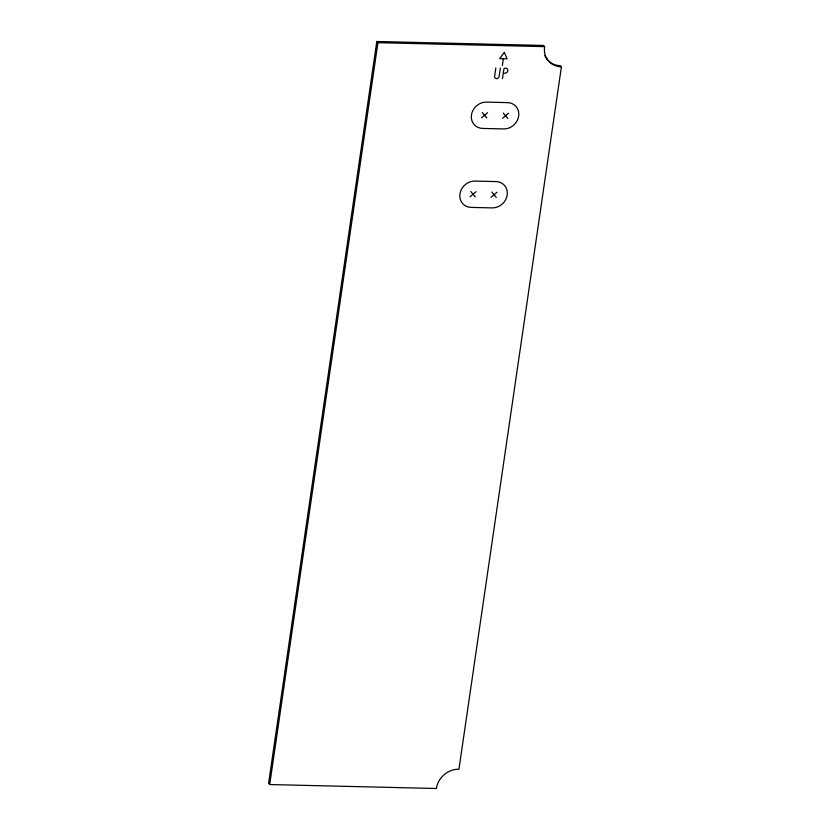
<?xml version="1.0" encoding="UTF-8"?>
<svg xmlns="http://www.w3.org/2000/svg" width="830" height="830" viewBox="0 0 830 830"><rect width="100%" height="100%" fill="white"/><g stroke="black" fill="none" stroke-linecap="round" stroke-linejoin="round"><path stroke-width="1.25" d="M376.81 41.5L268.588 783.364L269.698 784.547L436.393 788.5A20.989 18.571 -43.3 0 1 458.949 769.223L561.412 66.846A20.989 18.571 -43.3 0 1 544.615 46.636L543.505 45.453L376.81 41.5L377.93 42.683L544.615 46.636M269.698 784.547L377.93 42.683M495.832 67.936L494.607 76.298A2.417 2.137 -43.3 0 0 496.548 78.632A2.417 2.137 -43.3 0 0 499.141 76.402L500.365 68.039M502.378 65.446L503.354 58.743L507.068 58.826L504.298 52.29L499.639 58.65L503.094 58.733M502.472 78.653L503.831 69.357A1.307 1.162 -43.3 0 1 505.242 68.153L505.626 68.164A2.698 2.386 -43.3 0 1 507.784 70.758A2.698 2.386 -43.3 0 1 504.889 73.237L503.53 73.206M481.566 117.839L487.584 112.704M502.555 118.337L508.572 113.202M470.05 196.803L476.067 191.668M491.038 197.301L497.056 192.166M561.412 66.846L560.302 65.663A20.989 18.571 -43.3 0 1 544.688 55.371M503.322 113.077L507.804 118.462M482.334 112.579L486.816 117.964M491.806 192.041L496.288 197.426M470.818 191.543L475.3 196.928M507.483 102.609L486.494 102.111A13.996 12.388 -43.3 0 0 471.45 114.965A13.996 12.388 -43.3 0 0 482.655 128.432L503.644 128.93A13.996 12.388 -43.3 0 0 518.688 116.086A13.996 12.388 -43.3 0 0 507.483 102.609M495.967 181.573L474.978 181.075A13.996 12.388 -43.3 0 0 459.934 193.929A13.996 12.388 -43.3 0 0 471.139 207.396L492.128 207.894A13.996 12.388 -43.3 0 0 507.172 195.05A13.996 12.388 -43.3 0 0 495.967 181.573"/></g></svg>
